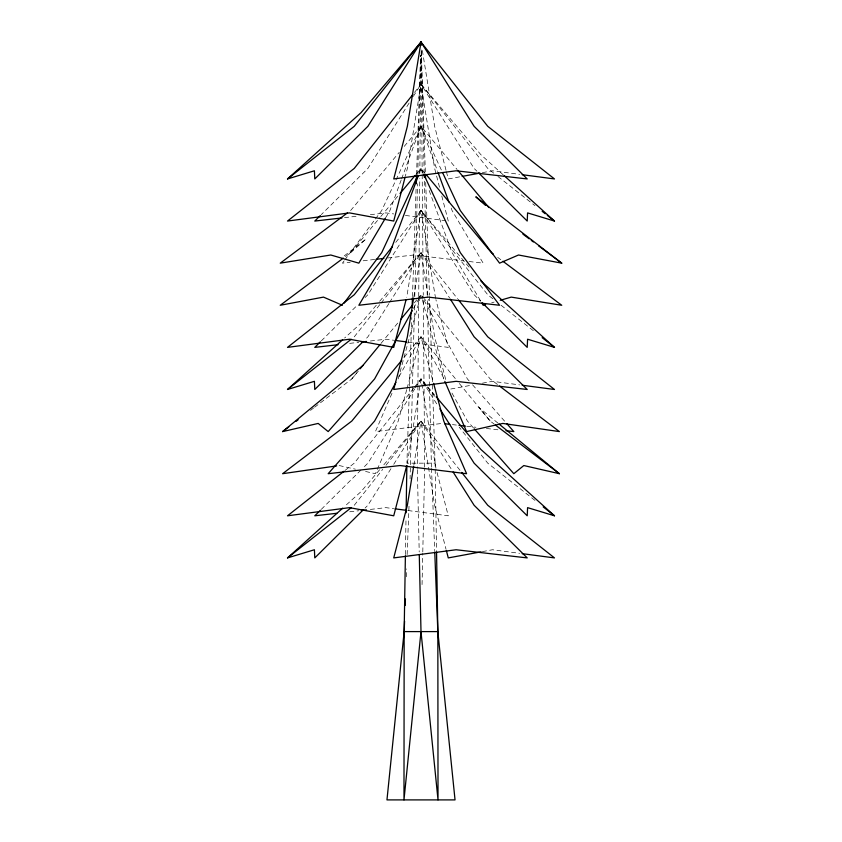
<?xml version="1.0" encoding="UTF-8"?>
<svg xmlns="http://www.w3.org/2000/svg" width="842" height="842" viewBox="0 0 842 842"><rect width="100%" height="100%" fill="white"/><g stroke="black" fill="none" stroke-linecap="round" stroke-linejoin="round"><path stroke-width="0.63" stroke-dasharray="4.21 3.16" d="M417.916 385.773L417.337 468.394M417.927 384.468L418.706 297.889M418.716 296.573L419.779 178.525M419.821 173.273L420.884 55.214M405.412 554.562L405.991 519.314M422.053 584.59L422.758 553.257M422.789 551.952L424.663 468.394M424.684 467.089L423.284 296.573M414.538 305.762L410.075 478.835M414.769 296.573L417.527 183.766M417.758 174.589L420.674 55.214M409.454 387.088L406.907 463.163L435.093 463.163L436.524 550.647M409.496 385.773L411.78 317.56M412.485 296.573L416.169 186.387M416.569 174.589L420.558 55.214M406.286 576.759L406.591 568.918M407.139 554.562L409.012 506.252M503.19 174.81L480.929 154.739L421 84.211L407.36 168.421L405.412 175.936M469.11 267.146L421 210.532L406.718 297.247M413.864 296.679L421 252.632L457.627 298.847M407.36 463.163L421 378.953L434.504 394.845M413.864 465.11L421 421.063L460.879 471.383M398.213 378.953L421 294.742L423.505 297.784M406.718 389.635L398.213 421.063L375.416 473.699L365.428 471.446M407.054 388.383L421 336.842L456.017 379.458M401.181 180.02L389.92 210.532L385.289 218.362M401.634 178.799L421 126.311L457.027 169.421M419.2 173.305L421 168.421L425.189 173.431M391.993 393.309L375.416 431.588L442.008 423.431M418.79 173.168L421 168.421L423.21 173.168M413.475 308.393L417.864 300.426M418.495 299.289L421 294.742L422.884 298.152M399.055 376.679L421 336.842L444.829 380.089M409.117 103.04L367.891 168.421L321.307 214.594M413.317 96.398L421 84.211L487.75 168.421L493.907 173.284M492.875 298.784L487.75 294.742L421 210.532L367.891 294.742L365.091 297.51M388.857 303.604L367.891 336.842L365.091 339.621M389.551 302.499L421 252.632L449.649 298.068M414.706 388.93L367.891 463.163L362.302 468.71M415.411 387.815L421 378.953L426.694 386.141M390.951 468.71L367.891 505.274L365.091 508.042M393.751 464.279L421 421.063L452.449 470.92M343.989 261.052L342.42 263.157L350.198 262.272M344.778 259.999L374.637 220.004M375.427 218.952L381.71 210.532L421 126.311L441.471 170.2M414.485 92.42L421 84.211L474.109 168.421L476.909 171.189M395.772 242.359L421 210.532L474.109 294.742L480.635 301.204M354.25 336.842L380.3 303.983M381.121 302.952L421 252.632L428.346 297.984M413.675 388.194L354.25 463.163L345.01 470.457M414.485 387.173L421 378.953L425.894 386.71M354.25 505.274L382.742 469.331M386.004 465.226L421 421.063L434.64 505.274L445.997 549.131M314.624 407.233L351.798 378.953L356.808 372.869M380.984 343.441L398.487 322.139M414.327 302.857L416.832 299.815M417.664 298.794L421 294.742L422.021 298.51M404.328 357.134L421 336.842L433.241 382.1M351.798 378.953L358.313 371.133M350.63 210.532L399.224 152.381M404.244 146.361L421 126.311L437.661 171.473M345.378 256.557L350.63 252.632L379.952 217.541M380.784 216.541L399.224 194.481M415.969 174.431L421 168.421L422.8 173.305M376.269 305.278L361.071 323.16L344.62 338M379.637 301.31L421 252.632M379.637 469.731L361.071 491.591L344.62 506.421M383.857 464.763L421 421.063M321.307 340.905L357.639 304.899M321.307 509.336L361.365 469.625M350.63 252.632L366.175 238.949L343.399 256.526M310.488 410.38L313.592 408.023M491.696 302.783L494.138 302.078M459.637 176.852L448.27 178.946L446.323 171.431M482.382 172.652L492.486 170.789L519.609 174.357M450.796 389.015L471.004 385.289M482.382 383.184L492.486 381.321L519.609 384.889M482.382 551.615L492.486 549.752L519.609 553.32M344.515 217.646L358.745 216.015M370.375 214.678L385.899 212.9L393.688 213.921M363.155 260.788L374.816 259.452M387.783 257.968L413.696 255L463.868 260.894M349.693 343.368L358.745 342.336M370.375 340.999L385.899 339.221L393.688 340.242M349.693 511.799L358.745 510.757M370.375 509.421L385.899 507.642L393.688 508.663M452.449 424.621L456.364 425.063M466.815 426.252L475.951 427.283M486.392 428.473L499.453 429.957M469.015 261.494L483.161 263.157L452.08 210.532L450.733 206.869M405.391 215.447L445.671 220.709M407.991 342.105L448.27 347.378L435.935 299.752M407.991 510.536L448.27 515.799L436.261 469.436M339.189 465.542L355.429 469.194M497.675 257.347L500.822 259.704M497.433 384.457L490.202 378.953L424.336 298.794M497.948 423.126L478.803 407.381L490.202 421.063L494.328 424.2M498.011 176.515L534.975 205.669M501.095 305.267L534.975 331.99M534.975 500.411L487.75 463.163L459.258 427.22M469.131 380.9L467.405 378.953L423.505 299.289M472.562 384.805L505.221 421.842M473.425 427.883L467.405 421.063L450.47 390.33M459.353 383.52L490.202 421.063M427.515 387.173L434.84 396.414M426.589 387.815L437.766 405.549M480.519 300.783L452.08 252.632L428.662 189.166M422.358 299.763L443.787 378.953M445.997 170.179L434.64 126.311L422.053 48.573M439.503 187.219L434.64 168.421L421 84.211M441.776 195.986L448.27 221.057M435.609 298.5L421 210.532M445.671 379.458L434.64 336.842L428.557 299.278M435.935 468.184L421 378.953M431.462 467.089L427.231 296.573M431.514 468.394L434.704 550.647M421.263 49.973L425.347 171.957M425.694 182.451L429.473 295.268M429.515 296.573L435.093 463.163M424.21 173.273L421.189 49.973L422.179 173.273M424.41 181.146L427.199 295.268M417.369 469.699L419.211 551.952M422.189 174.589L423.273 295.268"/><path stroke-width="1.26" d="M405.391 555.867L404.16 631.595L403.981 799.9L421 631.595L419.274 554.562M287.511 178.946L354.25 126.311L421 42.1L407.36 126.311L393.73 178.946L456.101 170.789L527.218 178.946L474.109 126.311L421 42.1L367.891 126.311L314.782 178.946L314.413 170.789L287.511 178.946L361.071 112.628L421 42.1L420.979 44.721L421 42.1L487.75 126.311L554.489 178.946L522.198 174.694M406.097 512.778L406.865 465.773M412.138 307.067L412.443 297.889M416.264 183.766L416.527 175.894M420.916 44.721L421 42.1L421.421 44.689M434.756 551.952L437.84 631.595L455.038 799.9L386.962 799.9L404.16 631.595L404.56 621.143M405.17 605.482L405.423 598.957M413.654 297.984L407.36 336.842L393.73 389.478L456.101 381.321L527.218 389.478L474.109 336.842L450.354 299.173M413.654 466.405L407.36 505.274L393.73 557.909L456.101 549.752L527.218 557.909L474.109 505.274L453.143 472.036M405.097 177.188L393.73 221.057L349.514 212.9L287.511 221.057L354.25 168.421L412.864 94.472M406.065 299.752L393.73 347.378L349.514 339.221L287.511 347.378L354.25 294.742L392.509 246.474M406.718 465.668L393.73 515.799L349.514 507.642L287.511 515.799L343.989 471.267M418.295 175.746L389.92 252.632L358.839 305.267L428.304 297.11L499.58 305.267L460.29 252.632L423.768 174.347M417.127 176.725L381.71 252.632L343.989 303.162M412.222 310.677L374.595 378.953L328.18 431.588L318.192 423.431L282.607 431.588L363.197 365.27M395.919 382.363L374.595 421.063L328.18 473.699L399.992 465.542L466.584 473.699L443.787 421.063L433.588 383.352M385.289 218.362L358.839 263.157L330.78 255L280.26 263.157L347.483 212.879M360.134 368.807L380.152 344.452M400.992 319.086L412.664 304.888M401.823 360.187L351.798 421.063L282.607 473.699L336.621 465.91M400.055 193.481L415.138 175.441M320.37 215.51L314.782 221.057L341.936 217.941M320.37 341.831L314.782 347.378L338.052 344.704M363.228 341.463L314.782 389.478L314.413 381.321L287.511 389.478L342.683 339.736M320.37 510.263L314.782 515.799L336.758 513.283M363.228 509.894L314.782 557.909L314.413 549.752L287.511 557.909L342.683 508.168M287.511 389.478L351.177 339.273M287.511 557.909L351.177 507.705M282.607 431.588L288.795 426.873M296.026 421.379L298.1 419.8M343.283 258.136L280.26 305.267L323.475 297.11L342.42 305.267M485.602 304.562L483.161 305.267L481.834 303.025M500.243 300.299L511.22 297.11L561.74 305.267L502.927 261.273M462.163 176.388L479.856 173.126M481.119 551.847L448.27 557.909L446.323 550.384M376.121 259.304L383.889 258.41M361.323 342.031L366.502 341.442M361.323 510.462L366.502 509.873M404.16 631.595L437.84 631.595L438.019 799.9L421 631.595M444.618 423.726L449.838 424.326M458.974 425.357L465.51 426.105M505.979 430.694L513.82 431.588L506.937 423.789M394.993 340.41L406.686 341.936M394.993 508.831L406.686 510.368M522.198 385.236L554.489 389.478L487.75 336.842L458.437 299.878M522.198 553.657L554.489 557.909L487.75 505.274L461.7 472.415M485.539 205.395L475.825 196.839L561.74 263.157L518.525 255L499.58 263.157L460.29 210.532L442.576 172.568M498.948 423.958L559.393 473.699L523.808 465.542L513.82 473.699L474.278 428.862M504.158 175.673L554.489 221.057L527.587 212.9L527.218 221.057L478.772 173.042M480.929 281.06L554.489 347.378L527.587 339.221L527.218 347.378L482.498 303.046M436.198 396.835L480.929 449.481L554.489 515.799L527.587 507.642L527.218 515.799L474.109 463.163L439.871 408.875M522.882 234.097L529.176 238.812M531.281 240.38L533.386 241.949M538.627 245.875L561.74 263.157M493.465 254.2L491.37 252.632L426.031 174.431M499.495 386.025L559.393 431.588L502.811 423.431L466.584 431.588L444.829 381.342M495.359 424.989L559.393 473.699M542.164 211.331L545.248 213.763M547.3 215.384L554.489 221.057M542.164 337.653L554.489 347.378M543.195 506.895L554.489 515.799M457.859 170.421L488.855 207.521M438.114 172.694L448.923 201.985M421 42.1L421.084 44.721M425.431 174.589L425.568 178.525M424.242 174.589L424.305 177.209M436.545 551.952L437.84 631.595"/></g></svg>
